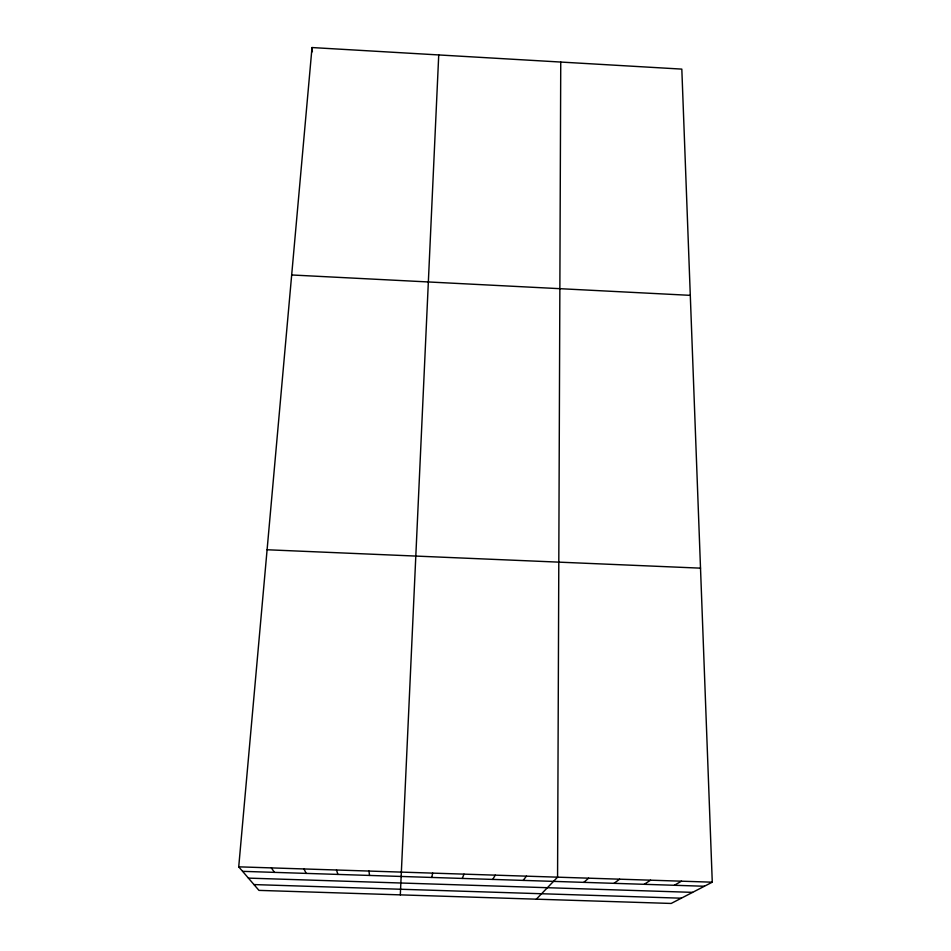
<?xml version="1.0" encoding="UTF-8"?>
<svg xmlns="http://www.w3.org/2000/svg" width="951" height="951" viewBox="0 0 951 951"><rect width="100%" height="100%" fill="white"/><g stroke="black" fill="none" stroke-linecap="round" stroke-linejoin="round"><path stroke-width="1.43" d="M560.745 62.053L557.571 877.167L536.328 899.182M400.312 894.867L438.732 54.944M238.725 866.837L312.023 47.55L681.819 69.114L712.275 882.183L671.168 903.45L258.957 890.386L238.725 866.837L712.275 882.183M431.73 877.452L432.705 873.125M462.257 878.439L464.017 874.135M492.737 879.413L495.257 875.146M523.157 880.4L526.45 876.156M583.807 882.362L588.633 878.177M614.049 883.336L619.636 879.176M644.231 884.311L650.579 880.186M674.354 885.274L681.463 881.185M242.588 871.342L704.418 886.249M248.413 878.118L692.601 892.359M253.965 884.573L681.32 898.196M267.088 549.761L700.518 568.151M291.672 274.97L690.295 295.345M271.38 867.894L274.435 872.376M303.963 868.952L306.198 873.398M336.488 870.01L337.914 874.421M368.94 871.057L369.559 875.443M312.023 47.55L312.368 51.758"/></g></svg>
